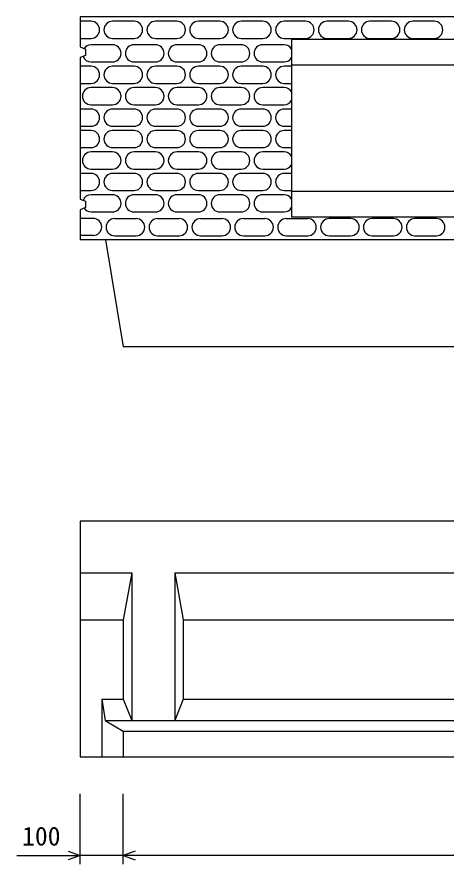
# Model space of a CAD drawing. Units: millimetres, scale not verified. Extents: x -16800 to 16800, y -5940 to 5940.
# Drawn here: x -8597 to -7597, y 1311 to 3288 of the extents above; entities that cross this region are included whole.
import ezdxf
from ezdxf.enums import TextEntityAlignment as Align

# ---------------------------------------------------------------- set-up
doc = ezdxf.new("R2010")
doc.units = ezdxf.units.MM
doc.header["$LTSCALE"] = 20
for name, color, linetype, lineweight in [('0-0_DIM', 7, 'Continuous', 25), ('0-2_HATCH', 6, 'Continuous', 25), ('0-5_OUTLINE', 3, 'Continuous', 25)]:
    doc.layers.add(name, color=color, linetype=linetype, lineweight=lineweight)
doc.styles.add('ＭＳ ゴシック', font='')
doc.styles.get('ＭＳ ゴシック').set_extended_font_data('MS Gothic')

msp = doc.modelspace()

# ---------------------------------------------------------------- linework, layer by layer
at = {"layer": '0-0_DIM'}
for p, q in [((-8449.36, 1311.41), (-8449.36, 1475.16)), ((-8349.36, 1311.41), (-8349.36, 1475.16)), ((-8597.1, 1331.41), (-8449.36, 1331.41)), ((-8349.36, 1331.41), (-8449.36, 1331.41)), ((-6549.36, 1331.41), (-8349.36, 1331.41))]:
    msp.add_line(p, q, dxfattribs=at)
for points in [[(-8477.55, 1341.67), (-8449.36, 1331.41), (-8477.55, 1321.15)], [(-8321.17, 1341.67), (-8349.36, 1331.41), (-8321.17, 1321.15)]]:
    msp.add_lwpolyline(points, dxfattribs=at)
at = {"layer": '0-2_HATCH'}
for p, q in [((-8424.36, 3278.31), (-8449.36, 3278.31)), ((-8324.18, 3278.31), (-8374.18, 3278.31)), ((-8224.18, 3278.31), (-8274.18, 3278.31)), ((-8124.18, 3278.31), (-8174.18, 3278.31)), ((-8024.18, 3278.31), (-8074.18, 3278.31)), ((-7924.18, 3278.31), (-7974.18, 3278.31)), ((-7824.18, 3278.31), (-7874.18, 3278.31)), ((-7724.18, 3278.31), (-7774.18, 3278.31)), ((-7624.18, 3278.31), (-7674.18, 3278.31)), ((-8449.36, 3238.31), (-8424.36, 3238.31)), ((-8374.36, 3223.31), (-8424.36, 3223.31)), ((-8374.18, 3238.31), (-8324.18, 3238.31)), ((-8274.18, 3223.31), (-8324.18, 3223.31)), ((-8274.18, 3238.31), (-8224.18, 3238.31)), ((-8174.18, 3223.31), (-8224.18, 3223.31)), ((-8174.18, 3238.31), (-8124.18, 3238.31)), ((-8074.18, 3223.31), (-8124.18, 3223.31)), ((-8074.18, 3238.31), (-8024.18, 3238.31)), ((-7974.18, 3223.31), (-8024.18, 3223.31)), ((-7974.18, 3238.31), (-7924.18, 3238.31)), ((-7874.18, 3238.31), (-7824.18, 3238.31)), ((-7774.18, 3238.31), (-7724.18, 3238.31)), ((-7674.18, 3238.31), (-7624.18, 3238.31)), ((-8424.36, 3183.31), (-8374.36, 3183.31)), ((-8324.18, 3183.31), (-8274.18, 3183.31)), ((-8224.18, 3183.31), (-8174.18, 3183.31)), ((-8124.18, 3183.31), (-8074.18, 3183.31)), ((-8024.18, 3183.31), (-7974.18, 3183.31)), ((-8424.36, 3173.31), (-8449.36, 3173.31)), ((-8324.18, 3173.31), (-8374.18, 3173.31)), ((-8224.18, 3173.31), (-8274.18, 3173.31)), ((-8124.18, 3173.31), (-8174.18, 3173.31)), ((-8024.18, 3173.31), (-8074.18, 3173.31)), ((-7956.86, 3173.31), (-7974.18, 3173.31)), ((-8449.36, 3133.31), (-8424.36, 3133.31)), ((-8374.18, 3133.31), (-8324.18, 3133.31)), ((-8274.18, 3133.31), (-8224.18, 3133.31)), ((-8174.18, 3133.31), (-8124.18, 3133.31)), ((-8074.18, 3133.31), (-8024.18, 3133.31)), ((-7974.18, 3133.31), (-7956.86, 3133.31)), ((-8374.36, 3123.31), (-8424.36, 3123.31)), ((-8274.18, 3123.31), (-8324.18, 3123.31)), ((-8174.18, 3123.31), (-8224.18, 3123.31)), ((-8074.18, 3123.31), (-8124.18, 3123.31)), ((-7974.18, 3123.31), (-8024.18, 3123.31)), ((-8424.36, 3073.31), (-8449.36, 3073.31)), ((-8424.36, 3083.31), (-8374.36, 3083.31)), ((-8324.18, 3073.31), (-8374.18, 3073.31)), ((-8324.18, 3083.31), (-8274.18, 3083.31)), ((-8224.18, 3073.31), (-8274.18, 3073.31)), ((-8224.18, 3083.31), (-8174.18, 3083.31)), ((-8124.18, 3073.31), (-8174.18, 3073.31)), ((-8124.18, 3083.31), (-8074.18, 3083.31)), ((-8024.18, 3073.31), (-8074.18, 3073.31)), ((-8024.18, 3083.31), (-7974.18, 3083.31)), ((-7956.86, 3073.31), (-7974.18, 3073.31)), ((-8449.36, 3033.31), (-8424.36, 3033.31)), ((-8374.18, 3033.31), (-8324.18, 3033.31)), ((-8274.18, 3033.31), (-8224.18, 3033.31)), ((-8174.18, 3033.31), (-8124.18, 3033.31)), ((-8074.18, 3033.31), (-8024.18, 3033.31)), ((-7974.18, 3033.31), (-7956.86, 3033.31)), ((-8424.36, 3023.31), (-8449.36, 3023.31)), ((-8324.18, 3023.31), (-8374.18, 3023.31)), ((-8224.18, 3023.31), (-8274.18, 3023.31)), ((-8124.18, 3023.31), (-8174.18, 3023.31)), ((-8024.18, 3023.31), (-8074.18, 3023.31)), ((-7956.86, 3023.31), (-7974.18, 3023.31)), ((-8449.36, 2983.31), (-8424.36, 2983.31)), ((-8374.36, 2973.31), (-8424.36, 2973.31)), ((-8374.18, 2983.31), (-8324.18, 2983.31)), ((-8274.18, 2973.31), (-8324.18, 2973.31)), ((-8274.18, 2983.31), (-8224.18, 2983.31)), ((-8174.18, 2973.31), (-8224.18, 2973.31)), ((-8174.18, 2983.31), (-8124.18, 2983.31)), ((-8074.18, 2973.31), (-8124.18, 2973.31)), ((-8074.18, 2983.31), (-8024.18, 2983.31)), ((-7974.18, 2973.31), (-8024.18, 2973.31)), ((-7974.18, 2983.31), (-7956.86, 2983.31)), ((-8424.36, 2933.31), (-8374.36, 2933.31)), ((-8324.18, 2933.31), (-8274.18, 2933.31)), ((-8224.18, 2933.31), (-8174.18, 2933.31)), ((-8124.18, 2933.31), (-8074.18, 2933.31)), ((-8024.18, 2933.31), (-7974.18, 2933.31)), ((-8424.36, 2923.31), (-8449.36, 2923.31)), ((-8324.18, 2923.31), (-8374.18, 2923.31)), ((-8224.18, 2923.31), (-8274.18, 2923.31)), ((-8124.18, 2923.31), (-8174.18, 2923.31)), ((-8024.18, 2923.31), (-8074.18, 2923.31)), ((-7956.86, 2923.31), (-7974.18, 2923.31)), ((-8449.36, 2883.31), (-8424.36, 2883.31)), ((-8374.36, 2873.31), (-8424.36, 2873.31)), ((-8374.18, 2883.31), (-8324.18, 2883.31)), ((-8274.18, 2873.31), (-8324.18, 2873.31)), ((-8274.18, 2883.31), (-8224.18, 2883.31)), ((-8174.18, 2873.31), (-8224.18, 2873.31)), ((-8174.18, 2883.31), (-8124.18, 2883.31)), ((-8074.18, 2873.31), (-8124.18, 2873.31)), ((-8074.18, 2883.31), (-8024.18, 2883.31)), ((-7974.18, 2873.31), (-8024.18, 2873.31)), ((-7974.18, 2883.31), (-7956.86, 2883.31)), ((-8424.36, 2833.31), (-8374.36, 2833.31)), ((-8324.18, 2833.31), (-8274.18, 2833.31)), ((-8224.18, 2833.31), (-8174.18, 2833.31)), ((-8124.18, 2833.31), (-8074.18, 2833.31)), ((-8024.18, 2833.31), (-7974.18, 2833.31)), ((-8419.36, 2818.31), (-8449.36, 2818.31)), ((-8369.18, 2817.58), (-8319.18, 2817.58)), ((-8269.18, 2817.58), (-8219.18, 2817.58)), ((-8169.18, 2817.58), (-8119.18, 2817.58)), ((-8069.18, 2817.58), (-8019.18, 2817.58)), ((-7969.18, 2817.58), (-7919.18, 2817.58)), ((-7819.18, 2817.58), (-7869.18, 2817.58)), ((-7719.18, 2817.58), (-7769.18, 2817.58)), ((-7619.18, 2817.58), (-7669.18, 2817.58)), ((-8419.36, 2778.31), (-8449.36, 2778.31)), ((-8369.18, 2777.58), (-8319.18, 2777.58)), ((-8269.18, 2777.58), (-8219.18, 2777.58)), ((-8169.18, 2777.58), (-8119.18, 2777.58)), ((-8069.18, 2777.58), (-8019.18, 2777.58)), ((-7969.18, 2777.58), (-7919.18, 2777.58)), ((-7869.18, 2777.58), (-7819.18, 2777.58)), ((-7769.18, 2777.58), (-7719.18, 2777.58)), ((-7669.18, 2777.58), (-7619.18, 2777.58))]:
    msp.add_line(p, q, dxfattribs=at)
for centre, start, end in [((-8424.36, 3258.31), 270, 90), ((-8374.18, 3258.31), 90, 270), ((-8324.18, 3258.31), 270, 90), ((-8274.18, 3258.31), 90, 270), ((-8224.18, 3258.31), 270, 90), ((-8174.18, 3258.31), 90, 270), ((-8124.18, 3258.31), 270, 90), ((-8074.18, 3258.31), 90, 270), ((-8024.18, 3258.31), 270, 90), ((-7974.18, 3258.31), 90, 270), ((-7924.18, 3258.31), 270, 90), ((-7874.18, 3258.31), 90, 270), ((-7824.18, 3258.31), 270, 90), ((-7774.18, 3258.31), 90, 270), ((-7724.18, 3258.31), 270, 90), ((-7674.18, 3258.31), 90, 270), ((-7624.18, 3258.31), 270, 90), ((-8424.36, 3203.31), 90, 145.16861), ((-8374.36, 3203.31), 270, 90), ((-8324.18, 3203.31), 90, 270), ((-8274.18, 3203.31), 270, 90), ((-8224.18, 3203.31), 90, 270), ((-8174.18, 3203.31), 270, 90), ((-8124.18, 3203.31), 90, 270), ((-8074.18, 3203.31), 270, 90), ((-8024.18, 3203.31), 90, 270), ((-7974.18, 3203.31), 30.02267, 90), ((-8424.36, 3203.31), 201.51895, 270), ((-7974.18, 3203.31), 270, 329.97733), ((-8424.36, 3153.31), 270, 90), ((-8374.18, 3153.31), 90, 270), ((-8324.18, 3153.31), 270, 90), ((-8274.18, 3153.31), 90, 270), ((-8224.18, 3153.31), 270, 90), ((-8174.18, 3153.31), 90, 270), ((-8124.18, 3153.31), 270, 90), ((-8074.18, 3153.31), 90, 270), ((-8024.18, 3153.31), 270, 90), ((-7974.18, 3153.31), 90, 270), ((-8424.36, 3103.31), 90, 270), ((-8374.36, 3103.31), 270, 90), ((-8324.18, 3103.31), 90, 270), ((-8274.18, 3103.31), 270, 90), ((-8224.18, 3103.31), 90, 270), ((-8174.18, 3103.31), 270, 90), ((-8124.18, 3103.31), 90, 270), ((-8074.18, 3103.31), 270, 90), ((-8024.18, 3103.31), 90, 270), ((-7974.18, 3103.31), 30.02267, 90), ((-7974.18, 3103.31), 270, 329.97733), ((-8424.36, 3053.31), 270, 90), ((-8374.18, 3053.31), 90, 270), ((-8324.18, 3053.31), 270, 90), ((-8274.18, 3053.31), 90, 270), ((-8224.18, 3053.31), 270, 90), ((-8174.18, 3053.31), 90, 270), ((-8124.18, 3053.31), 270, 90), ((-8074.18, 3053.31), 90, 270), ((-8024.18, 3053.31), 270, 90), ((-7974.18, 3053.31), 90, 270), ((-8424.36, 3003.31), 270, 90), ((-8374.18, 3003.31), 90, 270), ((-8324.18, 3003.31), 270, 90), ((-8274.18, 3003.31), 90, 270), ((-8224.18, 3003.31), 270, 90), ((-8174.18, 3003.31), 90, 270), ((-8124.18, 3003.31), 270, 90), ((-8074.18, 3003.31), 90, 270), ((-8024.18, 3003.31), 270, 90), ((-7974.18, 3003.31), 90, 270), ((-8424.36, 2953.31), 90, 270), ((-8374.36, 2953.31), 270, 90), ((-8324.18, 2953.31), 90, 270), ((-8274.18, 2953.31), 270, 90), ((-8224.18, 2953.31), 90, 270), ((-8174.18, 2953.31), 270, 90), ((-8124.18, 2953.31), 90, 270), ((-8074.18, 2953.31), 270, 90), ((-8024.18, 2953.31), 90, 270), ((-7974.18, 2953.31), 30.02267, 90), ((-7974.18, 2953.31), 270, 329.97733), ((-8424.36, 2903.31), 270, 90), ((-8374.18, 2903.31), 90, 270), ((-8324.18, 2903.31), 270, 90), ((-8274.18, 2903.31), 90, 270), ((-8224.18, 2903.31), 270, 90), ((-8174.18, 2903.31), 90, 270), ((-8124.18, 2903.31), 270, 90), ((-8074.18, 2903.31), 90, 270), ((-8024.18, 2903.31), 270, 90), ((-7974.18, 2903.31), 90, 270), ((-8424.36, 2853.31), 90, 158.48228), ((-8374.36, 2853.31), 270, 90), ((-8324.18, 2853.31), 90, 270), ((-8274.18, 2853.31), 270, 90), ((-8224.18, 2853.31), 90, 270), ((-8174.18, 2853.31), 270, 90), ((-8124.18, 2853.31), 90, 270), ((-8074.18, 2853.31), 270, 90), ((-8024.18, 2853.31), 90, 270), ((-7974.18, 2853.31), 30.02267, 90), ((-8424.36, 2853.31), 214.83266, 270), ((-7974.18, 2853.31), 270, 329.97733), ((-8419.36, 2798.31), 270, 90), ((-8369.18, 2797.58), 90, 270), ((-8319.18, 2797.58), 270, 90), ((-8269.18, 2797.58), 90, 270), ((-8219.18, 2797.58), 270, 90), ((-8169.18, 2797.58), 90, 270), ((-8119.18, 2797.58), 270, 90), ((-8069.18, 2797.58), 90, 270), ((-8019.18, 2797.58), 270, 90), ((-7969.18, 2797.58), 90, 270), ((-7919.18, 2797.58), 270, 90), ((-7869.18, 2797.58), 90, 270), ((-7819.18, 2797.58), 270, 90), ((-7769.18, 2797.58), 90, 270), ((-7719.18, 2797.58), 270, 90), ((-7669.18, 2797.58), 90, 270), ((-7619.18, 2797.58), 270, 90)]:
    msp.add_arc(centre, 20, start, end, dxfattribs=at)
at = {"layer": '0-5_OUTLINE'}
for p, q in [((-7956.86, 3235.81), (-7956.86, 2820.81)), ((-6941.86, 3235.81), (-7956.86, 3235.81)), ((-6941.86, 3175.81), (-7956.86, 3175.81)), ((-6941.86, 2880.81), (-7956.86, 2880.81)), ((-8449.36, 2863.31), (-8437.36, 2858.31)), ((-8437.36, 2858.31), (-8437.36, 2843.31)), ((-8437.36, 2843.31), (-8449.36, 2838.31)), ((-8449.36, 2838.31), (-8449.36, 2768.31)), ((-6941.86, 2820.81), (-7956.86, 2820.81)), ((-6449.36, 2768.31), (-8449.36, 2768.31)), ((-8391.03, 2768.31), (-8349.36, 2518.31)), ((-6549.36, 2518.31), (-8349.36, 2518.31)), ((-8449.36, 2111.33), (-8449.36, 1561.33)), ((-6449.36, 2111.33), (-8449.36, 2111.33)), ((-8449.36, 1991.33), (-8329.36, 1991.33)), ((-8329.36, 1991.33), (-8349.36, 1881.33)), ((-8329.36, 1991.33), (-8329.36, 1646.33)), ((-8229.36, 1991.33), (-8229.36, 1646.33)), ((-8229.36, 1991.33), (-8209.36, 1881.33)), ((-8229.36, 1991.33), (-6669.36, 1991.33)), ((-8449.36, 1881.33), (-8349.36, 1881.33)), ((-8349.36, 1881.33), (-8349.36, 1696.33)), ((-8209.36, 1881.33), (-6689.36, 1881.33)), ((-8209.36, 1881.33), (-8209.36, 1696.33)), ((-8399.36, 1696.33), (-8399.36, 1561.33)), ((-8399.36, 1696.33), (-8391.36, 1646.33)), ((-8209.36, 1696.33), (-8229.36, 1646.33)), ((-8209.36, 1696.33), (-6689.36, 1696.33)), ((-8391.36, 1646.33), (-8349.36, 1621.33)), ((-8391.36, 1646.33), (-6507.36, 1646.33)), ((-8349.36, 1621.33), (-6549.36, 1621.33)), ((-8349.36, 1621.33), (-8349.36, 1561.33)), ((-8449.36, 1561.33), (-6449.36, 1561.33))]:
    msp.add_line(p, q, dxfattribs=at)
for points in [[(-6449.36, 3288.31), (-8449.36, 3288.31), (-8449.36, 3218.31), (-8437.36, 3213.31), (-8437.36, 3198.31), (-8449.36, 3193.31), (-8449.36, 2863.31)], [(-8399.36, 1696.33), (-8349.36, 1696.33), (-8329.36, 1646.33)]]:
    msp.add_lwpolyline(points, dxfattribs=at)

# ---------------------------------------------------------------- texts
at = {"layer": '0-0_DIM', "style": 'ＭＳ ゴシック'}
msp.add_text('100', height=43.99, dxfattribs=at).set_placement((-8585.26, 1341.41), align=Align.BOTTOM_LEFT)

doc.saveas('drawing.dxf')
